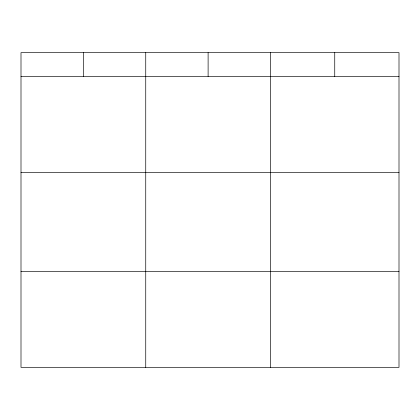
<?xml version="1.0" encoding="UTF-8"?>
<svg xmlns="http://www.w3.org/2000/svg" width="420" height="420" viewBox="0 0 420 420"><rect width="100%" height="100%" fill="white"/><g stroke="black" fill="none" stroke-linecap="round" stroke-linejoin="round"><path stroke-width="0.63" d="M399 172.441L399 52.647L21 52.647L21 367.353L399 367.353L399 172.441L21 172.441M21 76.445L399 76.445M21 271.352L399 271.352M334.74 52.647L334.74 76.445M270.48 52.647L270.48 367.353M208.11 52.647L208.11 76.445M145.74 52.647L145.74 367.353M83.37 52.647L83.37 76.445"/></g></svg>
